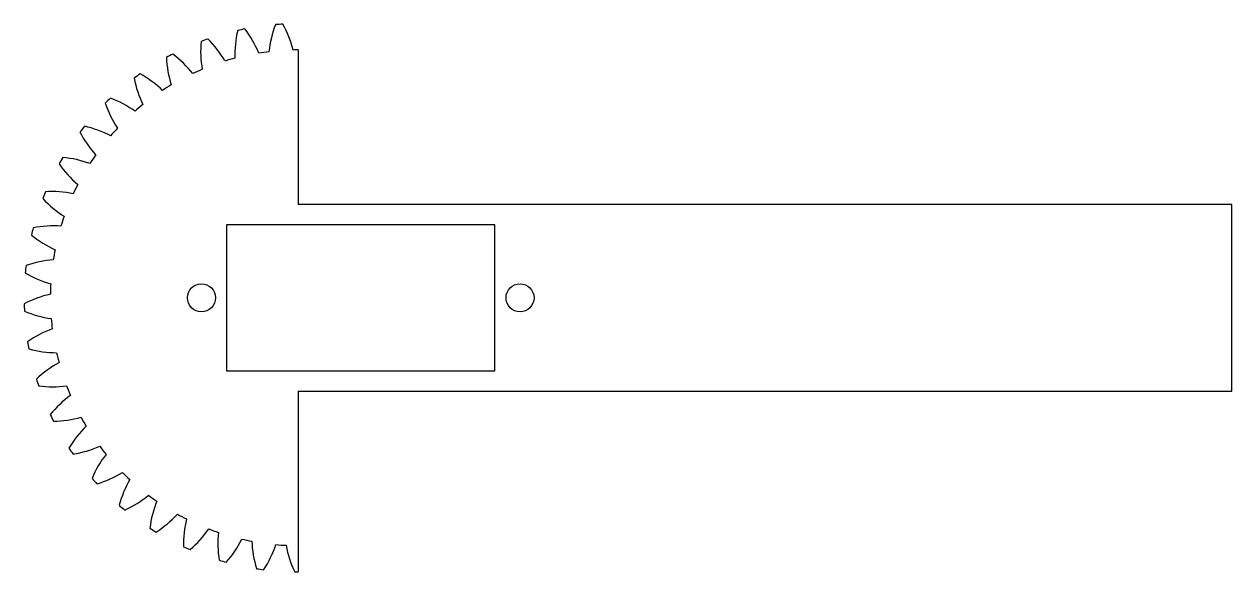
# Model space of a CAD drawing. Header units: millimetres. Extents: x 32 to 136, y 67 to 114.
import ezdxf

# ---------------------------------------------------------------- set-up
doc = ezdxf.new("R2010")
doc.units = ezdxf.units.MM

msp = doc.modelspace()

# ---------------------------------------------------------------- linework, layer by layer
at = {"color": 7, "linetype": 'Continuous', "lineweight": 25}
for p, q in [((55.78, 111.9), (55.78, 98.65)), ((135.78, 98.65), (55.78, 98.65)), ((135.78, 82.65), (135.78, 98.65)), ((72.63, 96.9), (49.63, 96.9)), ((49.63, 96.9), (49.63, 84.4)), ((72.63, 84.4), (72.63, 96.9)), ((49.63, 84.4), (72.63, 84.4)), ((55.78, 82.65), (135.78, 82.65)), ((55.78, 82.65), (55.78, 67.15))]:
    msp.add_line(p, q, dxfattribs=at)
for centre in [(47.48, 90.65), (74.78, 90.65)]:
    msp.add_circle(centre, 1.2, dxfattribs=at)
for centre, radius, start, end in [((62.21, 110.79), 9, 158.6446, 173.891), ((55.78, 90.65), 23.5, 93.2365, 94.7635), ((46.61, 109.7), 9, 14.109, 29.3554), ((55.78, 90.65), 23.5, 109.2365, 110.7635), ((41.71, 106.44), 9, 30.109, 45.3554), ((59.34, 111.49), 9, 166.6446, 181.891), ((55.78, 90.65), 23.5, 101.2365, 102.7635), ((44.05, 108.24), 9, 22.109, 37.3554), ((56.41, 111.78), 9, 174.6446, 189.891), ((55.78, 90.65), 21.25, 90, 91.1935), ((55.78, 90.65), 23.5, 117.2365, 118.7635), ((53.46, 111.67), 9, 182.6446, 197.891), ((39.65, 104.32), 9, 38.109, 53.3554), ((55.78, 90.65), 21.25, 104.8065, 107.1935), ((55.78, 90.65), 21.25, 96.8065, 99.1935), ((55.78, 90.65), 23.5, 125.2365, 126.7635), ((37.91, 101.95), 9, 46.109, 61.3554), ((55.78, 90.65), 21.25, 112.8065, 115.1935), ((50.56, 111.14), 9, 190.6446, 205.891), ((55.78, 90.65), 21.25, 120.8065, 123.1935), ((55.78, 90.65), 23.5, 133.2365, 134.7635), ((36.51, 99.35), 9, 54.109, 69.3554), ((47.76, 110.21), 9, 198.6446, 213.891), ((55.78, 90.65), 21.25, 128.8065, 131.1935), ((55.78, 90.65), 23.5, 141.2365, 142.7635), ((45.11, 108.91), 9, 206.6446, 221.891), ((35.49, 96.58), 9, 62.109, 77.3554), ((55.78, 90.65), 21.25, 136.8065, 139.1935), ((55.78, 90.65), 23.5, 149.2365, 150.7635), ((34.86, 93.7), 9, 70.109, 85.3554), ((55.78, 90.65), 21.25, 144.8065, 147.1935), ((42.68, 107.25), 9, 214.6446, 229.891), ((55.78, 90.65), 23.5, 157.2365, 158.7635), ((34.64, 90.76), 9, 78.109, 93.3554), ((55.78, 90.65), 21.25, 152.8065, 155.1935), ((40.5, 105.26), 9, 222.6446, 237.891), ((55.78, 90.65), 21.25, 160.8065, 163.1935), ((55.78, 90.65), 23.5, 165.2365, 166.7635), ((34.83, 87.82), 9, 86.109, 101.3554), ((38.61, 102.99), 9, 230.6446, 245.891), ((55.78, 90.65), 21.25, 168.8065, 171.1935), ((55.78, 90.65), 23.5, 173.2365, 174.7635), ((35.43, 84.93), 9, 94.109, 109.3554), ((37.06, 100.48), 9, 238.6446, 253.891), ((55.78, 90.65), 21.25, 176.8065, 179.1935), ((36.42, 82.15), 9, 102.109, 117.3554), ((55.78, 90.65), 23.5, 181.2365, 182.7635), ((35.87, 97.78), 9, 246.6446, 261.891), ((37.79, 79.54), 9, 110.109, 125.3554), ((55.78, 90.65), 21.25, 184.8065, 187.1935), ((55.78, 90.65), 23.5, 189.2365, 190.7635), ((35.08, 94.94), 9, 254.6446, 269.891), ((55.78, 90.65), 21.25, 192.8065, 195.1935), ((39.51, 77.14), 9, 118.109, 133.3554), ((55.78, 90.65), 23.5, 197.2365, 198.7635), ((34.68, 92.02), 9, 262.6446, 277.891), ((55.78, 90.65), 21.25, 200.8065, 203.1935), ((41.55, 75.01), 9, 126.109, 141.3554), ((55.78, 90.65), 23.5, 205.2365, 206.7635), ((34.7, 89.07), 9, 270.6446, 285.891), ((55.78, 90.65), 21.25, 208.8065, 211.1935), ((43.87, 73.18), 9, 134.109, 149.3554), ((55.78, 90.65), 23.5, 213.2365, 214.7635), ((35.12, 86.15), 9, 278.6446, 293.891), ((55.78, 90.65), 21.25, 216.8065, 219.1935), ((46.41, 71.7), 9, 142.109, 157.3554), ((35.95, 83.32), 9, 286.6446, 301.891), ((55.78, 90.65), 21.25, 224.8065, 227.1935), ((55.78, 90.65), 23.5, 221.2365, 222.7635), ((49.14, 70.58), 9, 150.109, 165.3554), ((37.16, 80.63), 9, 294.6446, 309.891), ((55.78, 90.65), 21.25, 232.8065, 235.1935), ((55.78, 90.65), 23.5, 229.2365, 230.7635), ((52, 69.85), 9, 158.109, 173.3554), ((38.74, 78.14), 9, 302.6446, 317.891), ((55.78, 90.65), 21.25, 240.8065, 243.1935), ((54.93, 69.52), 9, 166.109, 181.3554), ((55.78, 90.65), 23.5, 237.2365, 238.7635), ((40.65, 75.89), 9, 310.6446, 325.891), ((55.78, 90.65), 21.25, 248.8065, 251.1935), ((57.88, 69.61), 9, 174.109, 189.3554), ((42.85, 73.92), 9, 318.6446, 333.891), ((55.78, 90.65), 21.25, 256.8065, 259.1935), ((60.79, 70.11), 9, 182.109, 197.3554), ((45.3, 72.29), 9, 326.6446, 341.891), ((55.78, 90.65), 21.25, 264.8065, 267.1935), ((63.6, 71.01), 9, 190.109, 205.3554), ((55.78, 90.65), 23.5, 245.2365, 246.7635), ((55.78, 90.65), 23.5, 253.2365, 254.7635), ((55.78, 90.65), 23.5, 261.2365, 262.7635), ((55.78, 90.65), 23.5, 269.2365, 270)]:
    msp.add_arc(centre, radius, start, end, dxfattribs=at)

doc.saveas('drawing.dxf')
